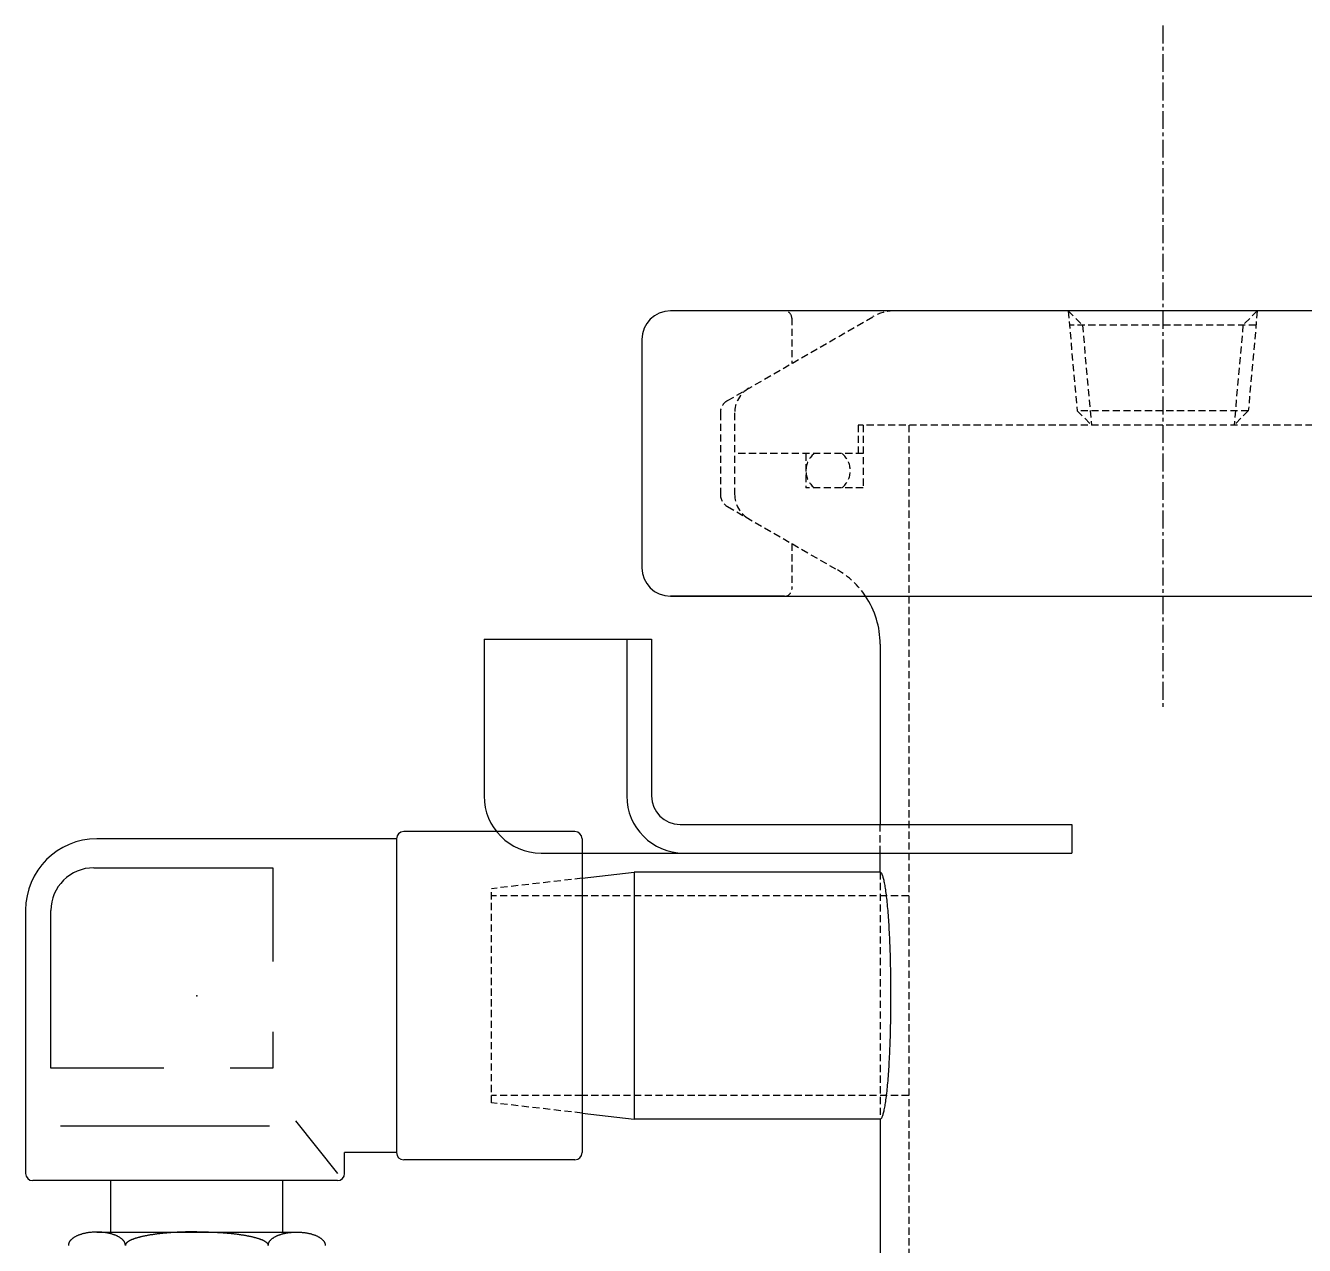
# Model space of a CAD drawing. Extents: x 248 to 800, y 18 to 771.
# Drawn here: x 306.8 to 396.4, y 357 to 442.5 of the extents above; entities that cross this region are included whole.
import ezdxf

# ---------------------------------------------------------------- set-up
doc = ezdxf.new("R2010")
doc.units = 0
doc.linetypes.add('CENTER', pattern=[2, 1.25, -0.25, 0.25, -0.25])
doc.linetypes.add('DASHED', pattern=[0.75, 0.5, -0.25])
doc.layers.get('0').update_dxf_attribs({"linetype": 'CONTINUOUS'})
doc.layers.add('CENTER', color=1, linetype='CENTER')

msp = doc.modelspace()

# ---------------------------------------------------------------- linework, layer by layer
at = {"color": 7, "linetype": 'CONTINUOUS'}
for p, q in [((360.001, 422.517), (352.001, 422.517)), ((412.501, 422.517), (360.001, 422.517)), ((350.001, 420.517), (350.001, 404.517)), ((360.001, 402.517), (352.001, 402.517)), ((352.001, 402.517), (365.677, 402.517)), ((360.001, 402.517), (416.501, 402.517)), ((338.94, 399.517), (338.94, 388.517)), ((338.94, 399.517), (350.672, 399.517)), ((348.94, 399.517), (348.94, 388.517)), ((350.672, 399.517), (350.672, 388.517)), ((366.701, 399.163), (366.701, 386.517)), ((366.701, 399.163), (366.701, 389.517)), ((352.672, 386.517), (380.13, 386.517)), ((380.13, 386.517), (380.13, 384.517)), ((332.808, 385.517), (311.808, 385.517)), ((332.808, 385.517), (332.808, 363.517)), ((345.308, 386.017), (333.308, 386.017)), ((345.808, 385.517), (345.808, 363.517)), ((342.94, 384.517), (380.13, 384.517)), ((366.701, 383.167), (366.701, 384.517)), ((311.586, 383.483), (324.125, 383.483)), ((324.125, 383.483), (324.125, 376.914)), ((345.808, 382.747), (349.458, 383.167)), ((366.701, 383.167), (349.458, 383.167)), ((349.458, 383.167), (349.458, 365.867)), ((306.808, 380.517), (306.808, 362.053)), ((308.586, 369.449), (308.586, 380.483)), ((324.125, 371.987), (324.125, 369.449)), ((316.505, 369.449), (308.586, 369.449)), ((324.125, 369.449), (321.137, 369.449)), ((325.715, 365.742), (328.663, 362.053)), ((345.808, 366.286), (349.458, 365.867)), ((366.701, 365.867), (349.458, 365.867)), ((366.701, 365.867), (366.701, 293.806)), ((309.264, 365.404), (323.912, 365.404)), ((332.808, 363.517), (329.163, 363.517)), ((329.163, 362.053), (329.163, 363.517)), ((345.308, 363.017), (333.308, 363.017)), ((328.663, 361.553), (307.308, 361.553)), ((312.79, 357.948), (312.79, 361.553)), ((324.826, 357.948), (324.826, 361.553)), ((311.805, 357.948), (325.811, 357.948))]:
    msp.add_line(p, q, dxfattribs=at)
at = {"color": 3, "linetype": 'DASHED'}
for p, q in [((379.875, 422.517), (380.875, 421.517)), ((379.875, 422.517), (380.501, 415.517)), ((393.127, 422.517), (392.127, 421.517)), ((393.127, 422.517), (392.501, 415.517)), ((356.001, 416.228), (366.197, 422.115)), ((360.501, 422.017), (360.501, 418.826)), ((393.037, 421.517), (379.965, 421.517)), ((380.875, 421.517), (381.501, 414.517)), ((392.127, 421.517), (391.501, 414.517)), ((355.501, 415.362), (355.501, 409.671)), ((356.501, 415.362), (356.501, 409.671)), ((380.501, 415.517), (381.501, 414.517)), ((392.501, 415.517), (380.501, 415.517)), ((392.501, 415.517), (391.501, 414.517)), ((416.501, 414.517), (365.151, 414.517)), ((365.151, 414.517), (365.151, 412.517)), ((365.501, 414.517), (365.501, 410.117)), ((368.701, 414.517), (368.701, 267.946)), ((365.501, 412.517), (356.501, 412.517)), ((361.501, 412.517), (361.501, 410.117)), ((365.501, 410.117), (361.501, 410.117)), ((356.001, 408.805), (363.701, 404.36)), ((360.501, 406.207), (360.501, 403.017)), ((366.701, 384.517), (366.701, 386.517)), ((345.808, 382.747), (339.458, 382.017)), ((345.808, 382.747), (345.808, 366.286)), ((366.701, 383.167), (366.701, 365.867)), ((339.458, 367.017), (339.458, 382.017)), ((345.808, 381.517), (339.458, 381.517)), ((368.701, 381.517), (345.808, 381.517)), ((345.808, 367.517), (339.458, 367.517)), ((368.701, 367.517), (345.808, 367.517)), ((345.808, 366.286), (339.458, 367.017))]:
    msp.add_line(p, q, dxfattribs=at)
at = {"color": 7, "linetype": 'CONTINUOUS'}
for points in [[(366.701, 365.867, 0), (366.719, 365.869, 0), (366.738, 365.877, 0), (366.757, 365.89, 0), (366.775, 365.908, 0), (366.794, 365.932, 0), (366.812, 365.96, 0), (366.83, 365.994, 0), (366.849, 366.033, 0), (366.867, 366.077, 0), (366.885, 366.126, 0), (366.903, 366.18, 0), (366.921, 366.239, 0), (366.938, 366.303, 0), (366.956, 366.372, 0), (366.973, 366.446, 0), (366.991, 366.525, 0), (367.008, 366.609, 0), (367.025, 366.697, 0), (367.041, 366.79, 0), (367.058, 366.888, 0), (367.074, 366.99, 0), (367.09, 367.097, 0), (367.106, 367.209, 0), (367.121, 367.324, 0), (367.137, 367.444, 0), (367.152, 367.569, 0), (367.167, 367.697, 0), (367.181, 367.83, 0), (367.195, 367.967, 0), (367.209, 368.107, 0), (367.223, 368.252, 0), (367.236, 368.4, 0), (367.249, 368.552, 0), (367.262, 368.708, 0), (367.274, 368.867, 0), (367.286, 369.029, 0), (367.298, 369.195, 0), (367.309, 369.364, 0), (367.32, 369.536, 0), (367.33, 369.711, 0), (367.34, 369.889, 0), (367.35, 370.07, 0), (367.36, 370.253, 0), (367.368, 370.439, 0), (367.377, 370.627, 0), (367.385, 370.818, 0), (367.393, 371.011, 0), (367.4, 371.206, 0), (367.407, 371.403, 0), (367.414, 371.602, 0), (367.42, 371.803, 0), (367.425, 372.006, 0), (367.43, 372.209, 0), (367.435, 372.415, 0), (367.439, 372.621, 0), (367.443, 372.829, 0), (367.447, 373.038, 0), (367.45, 373.247, 0), (367.452, 373.458, 0), (367.454, 373.669, 0), (367.456, 373.88, 0), (367.457, 374.092, 0), (367.458, 374.304, 0), (367.458, 374.517, 0), (367.458, 374.729, 0), (367.457, 374.941, 0), (367.456, 375.153, 0), (367.454, 375.364, 0), (367.452, 375.575, 0), (367.45, 375.786, 0), (367.447, 375.995, 0), (367.443, 376.204, 0), (367.439, 376.412, 0), (367.435, 376.618, 0), (367.43, 376.824, 0), (367.425, 377.027, 0), (367.42, 377.23, 0), (367.414, 377.431, 0), (367.407, 377.63, 0), (367.4, 377.827, 0), (367.393, 378.022, 0), (367.385, 378.215, 0), (367.377, 378.406, 0), (367.368, 378.594, 0), (367.36, 378.78, 0), (367.35, 378.964, 0), (367.34, 379.144, 0), (367.33, 379.322, 0), (367.32, 379.497, 0), (367.309, 379.669, 0), (367.298, 379.838, 0), (367.286, 380.004, 0), (367.274, 380.166, 0), (367.262, 380.326, 0), (367.249, 380.481, 0), (367.236, 380.633, 0), (367.223, 380.781, 0), (367.209, 380.926, 0), (367.195, 381.066, 0), (367.181, 381.203, 0), (367.167, 381.336, 0), (367.152, 381.464, 0), (367.137, 381.589, 0), (367.121, 381.709, 0), (367.106, 381.825, 0), (367.09, 381.936, 0), (367.074, 382.043, 0), (367.058, 382.145, 0), (367.041, 382.243, 0), (367.025, 382.336, 0), (367.008, 382.424, 0), (366.991, 382.508, 0), (366.973, 382.587, 0), (366.956, 382.661, 0), (366.938, 382.73, 0), (366.921, 382.794, 0), (366.903, 382.853, 0), (366.885, 382.907, 0), (366.867, 382.956, 0), (366.849, 383, 0), (366.83, 383.039, 0), (366.812, 383.073, 0), (366.794, 383.101, 0), (366.775, 383.125, 0), (366.757, 383.143, 0), (366.738, 383.156, 0), (366.719, 383.164, 0), (366.701, 383.167, 0)], [(313.802, 357.013, 0), (313.802, 357.036, 0), (313.8, 357.059, 0), (313.797, 357.082, 0), (313.793, 357.104, 0), (313.787, 357.127, 0), (313.781, 357.15, 0), (313.773, 357.173, 0), (313.764, 357.195, 0), (313.754, 357.218, 0), (313.742, 357.24, 0), (313.73, 357.262, 0), (313.716, 357.284, 0), (313.701, 357.306, 0), (313.686, 357.328, 0), (313.668, 357.349, 0), (313.65, 357.371, 0), (313.631, 357.392, 0), (313.611, 357.413, 0), (313.589, 357.433, 0), (313.566, 357.454, 0), (313.543, 357.474, 0), (313.518, 357.494, 0), (313.492, 357.513, 0), (313.466, 357.532, 0), (313.438, 357.551, 0), (313.409, 357.57, 0), (313.38, 357.588, 0), (313.349, 357.606, 0), (313.317, 357.624, 0), (313.285, 357.641, 0), (313.252, 357.658, 0), (313.217, 357.674, 0), (313.182, 357.69, 0), (313.146, 357.706, 0), (313.11, 357.721, 0), (313.072, 357.736, 0), (313.034, 357.75, 0), (312.995, 357.764, 0), (312.955, 357.777, 0), (312.915, 357.79, 0), (312.874, 357.803, 0), (312.832, 357.815, 0), (312.789, 357.827, 0), (312.747, 357.838, 0), (312.703, 357.848, 0), (312.659, 357.858, 0), (312.614, 357.868, 0), (312.569, 357.877, 0), (312.524, 357.885, 0), (312.478, 357.893, 0), (312.432, 357.901, 0), (312.385, 357.908, 0), (312.338, 357.914, 0), (312.29, 357.92, 0), (312.243, 357.925, 0), (312.195, 357.93, 0), (312.147, 357.934, 0), (312.098, 357.938, 0), (312.05, 357.941, 0), (312.001, 357.944, 0), (311.952, 357.945, 0), (311.903, 357.947, 0), (311.854, 357.948, 0), (311.805, 357.948, 0), (311.756, 357.948, 0), (311.707, 357.947, 0), (311.658, 357.945, 0), (311.609, 357.944, 0), (311.561, 357.941, 0), (311.512, 357.938, 0), (311.464, 357.934, 0), (311.415, 357.93, 0), (311.367, 357.925, 0), (311.32, 357.92, 0), (311.272, 357.914, 0), (311.225, 357.908, 0), (311.179, 357.901, 0), (311.132, 357.893, 0), (311.086, 357.885, 0), (311.041, 357.877, 0), (310.996, 357.868, 0), (310.951, 357.858, 0), (310.907, 357.848, 0), (310.864, 357.838, 0), (310.821, 357.827, 0), (310.778, 357.815, 0), (310.737, 357.803, 0), (310.695, 357.79, 0), (310.655, 357.777, 0), (310.615, 357.764, 0), (310.576, 357.75, 0), (310.538, 357.736, 0), (310.501, 357.721, 0), (310.464, 357.706, 0), (310.428, 357.69, 0), (310.393, 357.674, 0), (310.359, 357.658, 0), (310.325, 357.641, 0), (310.293, 357.624, 0), (310.261, 357.606, 0), (310.231, 357.588, 0), (310.201, 357.57, 0), (310.172, 357.551, 0), (310.144, 357.532, 0), (310.118, 357.513, 0), (310.092, 357.494, 0), (310.067, 357.474, 0), (310.044, 357.454, 0), (310.021, 357.433, 0), (310, 357.413, 0), (309.979, 357.392, 0), (309.96, 357.371, 0), (309.942, 357.349, 0), (309.925, 357.328, 0), (309.909, 357.306, 0), (309.894, 357.284, 0), (309.88, 357.262, 0), (309.868, 357.24, 0), (309.856, 357.218, 0), (309.846, 357.195, 0), (309.837, 357.173, 0), (309.829, 357.15, 0), (309.823, 357.127, 0), (309.817, 357.104, 0), (309.813, 357.082, 0), (309.81, 357.059, 0), (309.808, 357.036, 0), (309.808, 357.013, 0)], [(318.808, 357.963, 0), (318.747, 357.963, 0), (318.687, 357.963, 0), (318.626, 357.963, 0), (318.565, 357.963, 0), (318.505, 357.963, 0), (318.444, 357.963, 0), (318.383, 357.962, 0), (318.323, 357.961, 0), (318.262, 357.96, 0), (318.202, 357.959, 0), (318.141, 357.958, 0), (318.081, 357.957, 0), (318.021, 357.956, 0), (317.961, 357.954, 0), (317.901, 357.952, 0), (317.841, 357.95, 0), (317.781, 357.948, 0), (317.721, 357.946, 0), (317.662, 357.944, 0), (317.603, 357.941, 0), (317.543, 357.939, 0), (317.484, 357.936, 0), (317.426, 357.933, 0), (317.367, 357.93, 0), (317.308, 357.927, 0), (317.25, 357.923, 0), (317.192, 357.92, 0), (317.134, 357.916, 0), (317.077, 357.912, 0), (317.02, 357.909, 0), (316.963, 357.904, 0), (316.906, 357.9, 0), (316.849, 357.896, 0), (316.793, 357.891, 0), (316.737, 357.887, 0), (316.682, 357.882, 0), (316.626, 357.877, 0), (316.571, 357.872, 0), (316.516, 357.867, 0), (316.462, 357.862, 0), (316.408, 357.856, 0), (316.354, 357.851, 0), (316.301, 357.845, 0), (316.248, 357.839, 0), (316.196, 357.833, 0), (316.144, 357.827, 0), (316.092, 357.821, 0), (316.04, 357.815, 0), (315.989, 357.808, 0), (315.939, 357.802, 0), (315.889, 357.795, 0), (315.839, 357.788, 0), (315.79, 357.781, 0), (315.741, 357.774, 0), (315.693, 357.767, 0), (315.645, 357.759, 0), (315.597, 357.752, 0), (315.55, 357.744, 0), (315.504, 357.737, 0), (315.458, 357.729, 0), (315.413, 357.721, 0), (315.368, 357.713, 0), (315.323, 357.705, 0), (315.279, 357.697, 0), (315.236, 357.688, 0), (315.193, 357.68, 0), (315.151, 357.671, 0), (315.109, 357.663, 0), (315.068, 357.654, 0), (315.027, 357.645, 0), (314.987, 357.636, 0), (314.948, 357.627, 0), (314.909, 357.618, 0), (314.87, 357.609, 0), (314.833, 357.599, 0), (314.795, 357.59, 0), (314.759, 357.58, 0), (314.723, 357.571, 0), (314.688, 357.561, 0), (314.653, 357.551, 0), (314.619, 357.541, 0), (314.586, 357.531, 0), (314.553, 357.521, 0), (314.521, 357.511, 0), (314.489, 357.501, 0), (314.458, 357.491, 0), (314.428, 357.48, 0), (314.399, 357.47, 0), (314.37, 357.46, 0), (314.342, 357.449, 0), (314.314, 357.438, 0), (314.287, 357.428, 0), (314.261, 357.417, 0), (314.236, 357.406, 0), (314.211, 357.395, 0), (314.187, 357.384, 0), (314.163, 357.373, 0), (314.141, 357.362, 0), (314.119, 357.351, 0), (314.098, 357.34, 0), (314.077, 357.329, 0), (314.057, 357.317, 0), (314.038, 357.306, 0), (314.02, 357.295, 0), (314.002, 357.283, 0), (313.985, 357.272, 0), (313.969, 357.26, 0), (313.954, 357.249, 0), (313.939, 357.237, 0), (313.925, 357.226, 0), (313.912, 357.214, 0), (313.899, 357.202, 0), (313.888, 357.191, 0), (313.877, 357.179, 0), (313.866, 357.167, 0), (313.857, 357.155, 0), (313.848, 357.144, 0), (313.84, 357.132, 0), (313.833, 357.12, 0), (313.827, 357.108, 0), (313.821, 357.096, 0), (313.816, 357.084, 0), (313.812, 357.072, 0), (313.808, 357.06, 0), (313.806, 357.049, 0), (313.804, 357.037, 0), (313.803, 357.025, 0), (313.802, 357.013, 0)], [(318.808, 357.963, 0), (318.869, 357.963, 0), (318.929, 357.963, 0), (318.99, 357.963, 0), (319.051, 357.963, 0), (319.111, 357.963, 0), (319.172, 357.963, 0), (319.232, 357.962, 0), (319.293, 357.961, 0), (319.353, 357.96, 0), (319.414, 357.959, 0), (319.474, 357.958, 0), (319.535, 357.957, 0), (319.595, 357.956, 0), (319.655, 357.954, 0), (319.715, 357.952, 0), (319.775, 357.95, 0), (319.835, 357.948, 0), (319.894, 357.946, 0), (319.954, 357.944, 0), (320.013, 357.941, 0), (320.072, 357.939, 0), (320.131, 357.936, 0), (320.19, 357.933, 0), (320.249, 357.93, 0), (320.307, 357.927, 0), (320.365, 357.923, 0), (320.423, 357.92, 0), (320.481, 357.916, 0), (320.539, 357.912, 0), (320.596, 357.909, 0), (320.653, 357.904, 0), (320.71, 357.9, 0), (320.766, 357.896, 0), (320.823, 357.891, 0), (320.879, 357.887, 0), (320.934, 357.882, 0), (320.99, 357.877, 0), (321.045, 357.872, 0), (321.099, 357.867, 0), (321.154, 357.862, 0), (321.208, 357.856, 0), (321.261, 357.851, 0), (321.315, 357.845, 0), (321.368, 357.839, 0), (321.42, 357.833, 0), (321.472, 357.827, 0), (321.524, 357.821, 0), (321.575, 357.815, 0), (321.626, 357.808, 0), (321.677, 357.802, 0), (321.727, 357.795, 0), (321.777, 357.788, 0), (321.826, 357.781, 0), (321.875, 357.774, 0), (321.923, 357.767, 0), (321.971, 357.759, 0), (322.018, 357.752, 0), (322.065, 357.744, 0), (322.112, 357.737, 0), (322.158, 357.729, 0), (322.203, 357.721, 0), (322.248, 357.713, 0), (322.293, 357.705, 0), (322.337, 357.697, 0), (322.38, 357.688, 0), (322.423, 357.68, 0), (322.465, 357.671, 0), (322.507, 357.663, 0), (322.548, 357.654, 0), (322.589, 357.645, 0), (322.629, 357.636, 0), (322.668, 357.627, 0), (322.707, 357.618, 0), (322.745, 357.609, 0), (322.783, 357.599, 0), (322.82, 357.59, 0), (322.857, 357.58, 0), (322.893, 357.571, 0), (322.928, 357.561, 0), (322.963, 357.551, 0), (322.997, 357.541, 0), (323.03, 357.531, 0), (323.063, 357.521, 0), (323.095, 357.511, 0), (323.127, 357.501, 0), (323.157, 357.491, 0), (323.188, 357.48, 0), (323.217, 357.47, 0), (323.246, 357.46, 0), (323.274, 357.449, 0), (323.302, 357.438, 0), (323.329, 357.428, 0), (323.355, 357.417, 0), (323.38, 357.406, 0), (323.405, 357.395, 0), (323.429, 357.384, 0), (323.452, 357.373, 0), (323.475, 357.362, 0), (323.497, 357.351, 0), (323.518, 357.34, 0), (323.539, 357.329, 0), (323.558, 357.317, 0), (323.578, 357.306, 0), (323.596, 357.295, 0), (323.614, 357.283, 0), (323.63, 357.272, 0), (323.647, 357.26, 0), (323.662, 357.249, 0), (323.677, 357.237, 0), (323.691, 357.226, 0), (323.704, 357.214, 0), (323.716, 357.202, 0), (323.728, 357.191, 0), (323.739, 357.179, 0), (323.749, 357.167, 0), (323.759, 357.155, 0), (323.768, 357.144, 0), (323.775, 357.132, 0), (323.783, 357.12, 0), (323.789, 357.108, 0), (323.795, 357.096, 0), (323.8, 357.084, 0), (323.804, 357.072, 0), (323.807, 357.06, 0), (323.81, 357.049, 0), (323.812, 357.037, 0), (323.813, 357.025, 0), (323.813, 357.013, 0)], [(323.813, 357.013, 0), (323.814, 357.036, 0), (323.816, 357.059, 0), (323.819, 357.082, 0), (323.823, 357.104, 0), (323.829, 357.127, 0), (323.835, 357.15, 0), (323.843, 357.173, 0), (323.852, 357.195, 0), (323.862, 357.218, 0), (323.873, 357.24, 0), (323.886, 357.262, 0), (323.899, 357.284, 0), (323.914, 357.306, 0), (323.93, 357.328, 0), (323.947, 357.349, 0), (323.966, 357.371, 0), (323.985, 357.392, 0), (324.005, 357.413, 0), (324.027, 357.433, 0), (324.049, 357.454, 0), (324.073, 357.474, 0), (324.098, 357.494, 0), (324.123, 357.513, 0), (324.15, 357.532, 0), (324.178, 357.551, 0), (324.207, 357.57, 0), (324.236, 357.588, 0), (324.267, 357.606, 0), (324.298, 357.624, 0), (324.331, 357.641, 0), (324.364, 357.658, 0), (324.398, 357.674, 0), (324.434, 357.69, 0), (324.469, 357.706, 0), (324.506, 357.721, 0), (324.544, 357.736, 0), (324.582, 357.75, 0), (324.621, 357.764, 0), (324.661, 357.777, 0), (324.701, 357.79, 0), (324.742, 357.803, 0), (324.784, 357.815, 0), (324.826, 357.827, 0), (324.869, 357.838, 0), (324.913, 357.848, 0), (324.957, 357.858, 0), (325.001, 357.868, 0), (325.046, 357.877, 0), (325.092, 357.885, 0), (325.138, 357.893, 0), (325.184, 357.901, 0), (325.231, 357.908, 0), (325.278, 357.914, 0), (325.325, 357.92, 0), (325.373, 357.925, 0), (325.421, 357.93, 0), (325.469, 357.934, 0), (325.518, 357.938, 0), (325.566, 357.941, 0), (325.615, 357.944, 0), (325.664, 357.945, 0), (325.713, 357.947, 0), (325.762, 357.948, 0), (325.811, 357.948, 0), (325.86, 357.948, 0), (325.909, 357.947, 0), (325.958, 357.945, 0), (326.006, 357.944, 0), (326.055, 357.941, 0), (326.104, 357.938, 0), (326.152, 357.934, 0), (326.2, 357.93, 0), (326.248, 357.925, 0), (326.296, 357.92, 0), (326.343, 357.914, 0), (326.39, 357.908, 0), (326.437, 357.901, 0), (326.484, 357.893, 0), (326.529, 357.885, 0), (326.575, 357.877, 0), (326.62, 357.868, 0), (326.665, 357.858, 0), (326.709, 357.848, 0), (326.752, 357.838, 0), (326.795, 357.827, 0), (326.837, 357.815, 0), (326.879, 357.803, 0), (326.92, 357.79, 0), (326.961, 357.777, 0), (327, 357.764, 0), (327.039, 357.75, 0), (327.078, 357.736, 0), (327.115, 357.721, 0), (327.152, 357.706, 0), (327.188, 357.69, 0), (327.223, 357.674, 0), (327.257, 357.658, 0), (327.291, 357.641, 0), (327.323, 357.624, 0), (327.355, 357.606, 0), (327.385, 357.588, 0), (327.415, 357.57, 0), (327.444, 357.551, 0), (327.471, 357.532, 0), (327.498, 357.513, 0), (327.524, 357.494, 0), (327.548, 357.474, 0), (327.572, 357.454, 0), (327.595, 357.433, 0), (327.616, 357.413, 0), (327.637, 357.392, 0), (327.656, 357.371, 0), (327.674, 357.349, 0), (327.691, 357.328, 0), (327.707, 357.306, 0), (327.722, 357.284, 0), (327.736, 357.262, 0), (327.748, 357.24, 0), (327.759, 357.218, 0), (327.769, 357.195, 0), (327.778, 357.173, 0), (327.786, 357.15, 0), (327.793, 357.127, 0), (327.798, 357.104, 0), (327.802, 357.082, 0), (327.805, 357.059, 0), (327.807, 357.036, 0), (327.808, 357.013, 0)]]:
    msp.add_polyline3d(points, dxfattribs=at)
for centre, radius, start, end in [((352.001, 420.517), 2, 90, 180), ((352.001, 404.517), 2, 180, 270), ((360.701, 399.163), 6, 360, 33.97601), ((342.94, 388.517), 4, 180, 270), ((352.94, 388.517), 4, 180, 270), ((352.672, 388.517), 2, 180, 270), ((311.808, 380.517), 5, 90, 180), ((333.308, 385.517), 0.5, 90, 180), ((345.308, 385.517), 0.5, 0, 90), ((311.586, 380.483), 3, 90, 180), ((333.308, 363.517), 0.5, 180, 270), ((345.308, 363.517), 0.5, 270, 0), ((307.308, 362.053), 0.5, 180, 270), ((328.663, 362.053), 0.5, 270, 0)]:
    msp.add_arc(centre, radius, start, end, dxfattribs=at)
at = {"color": 3, "linetype": 'DASHED'}
for centre, radius, start, end in [((360.001, 422.017), 0.5, 0, 90), ((367.697, 419.517), 3, 90, 120), ((358.501, 415.362), 2, 120, 180), ((356.501, 415.362), 1, 120, 180), ((363.051, 411.317), 1.55, 129.26803, 230.73197), ((363.051, 411.317), 1.55, 309.26803, 50.73197), ((356.501, 409.671), 1, 180, 240), ((358.501, 409.671), 2, 180, 240), ((360.701, 399.163), 6, 33.97601, 60), ((360.001, 403.017), 0.5, 270, 0)]:
    msp.add_arc(centre, radius, start, end, dxfattribs=at)
at = {"color": 7, "linetype": 'CONTINUOUS'}
msp.add_point((318.808, 374.517), dxfattribs=at)
at = {"layer": 'CENTER', "color": 1, "linetype": 'CENTER'}
msp.add_line((386.501, 442.517), (386.501, 394.517), dxfattribs=at)

doc.saveas('drawing.dxf')
